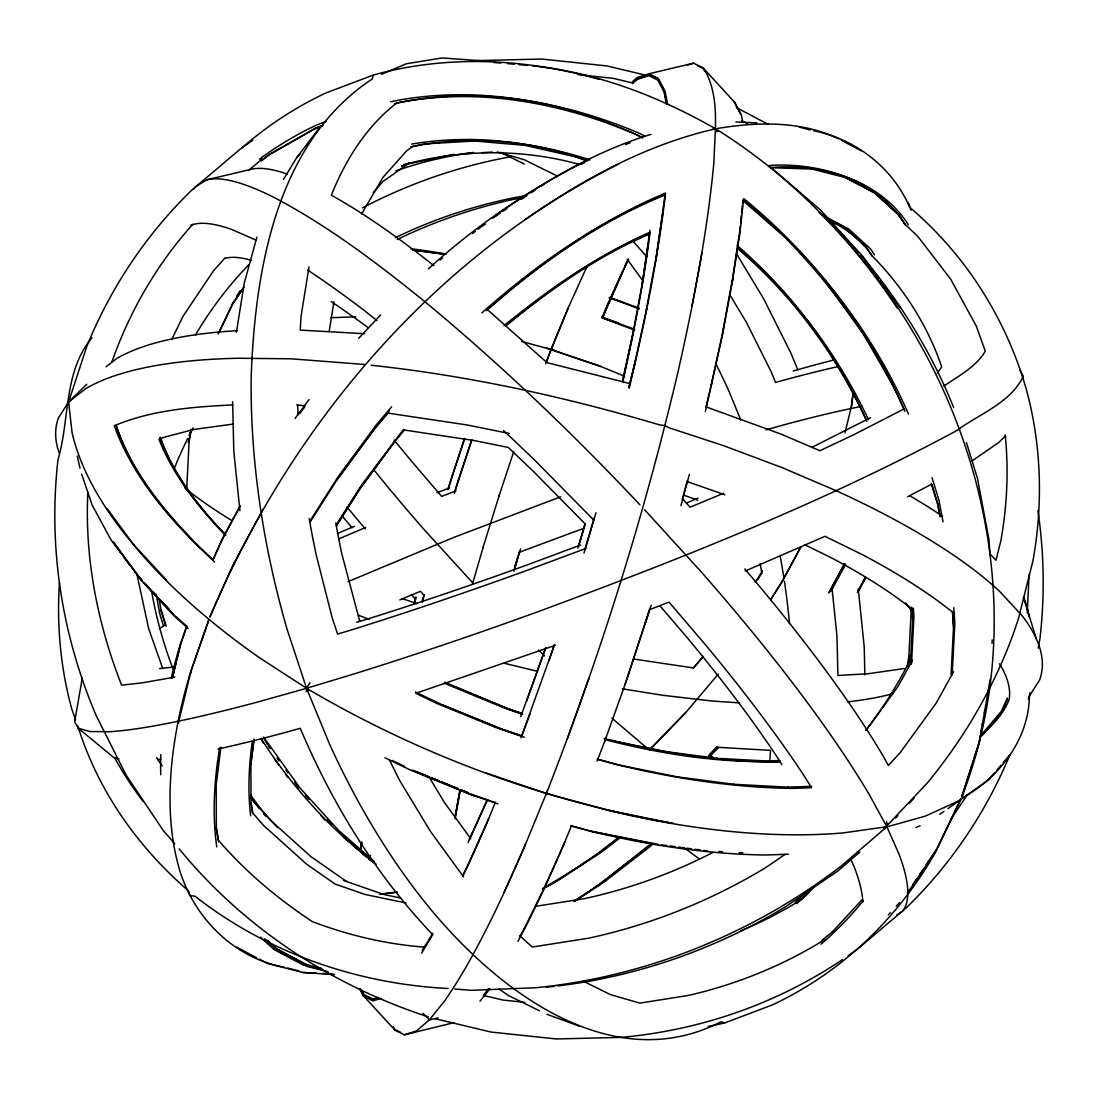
<?xml version="1.0" encoding="UTF-8"?>
<svg xmlns="http://www.w3.org/2000/svg" width="1098" height="1098" viewBox="0 0 1098 1098"><rect width="100%" height="100%" fill="white"/><g stroke="black" fill="none" stroke-linecap="round" stroke-linejoin="round"><path stroke-width="1.5" d="M87.854 492.384C84.546 558.031 97.598 624.103 121.59 685.125L141.93 682.915L174.802 677.109M697.45 65.688L703.914 68.817C720.508 96.542 714.633 130.895 713.975 161.626C707.428 231.898 693.826 301.277 678.427 370.081C644.471 514.633 600.002 656.728 545.802 794.966M1027.248 612.945L1029.087 574.556M186.646 489.722L189.199 439.845L190.997 429.771M908.801 658.155L911.313 607.743M910.393 664.043L912.658 619.739M911.491 664.208L913.934 616.541L913.344 608.141M951.101 674.392L953.558 626.176L952.611 612.56M952.199 674.584L954.835 622.978L953.764 607.661M990.204 679.072L979.169 743.168L962.191 796.325M992.029 643.318L992.194 639.914M769.904 759.775L770.494 750.359L716.706 747.244L708.526 755.712M306.301 691.658L306.562 688.295L287.401 630.293A511.901 275.914 73.7 0 1 251.264 374.294C255.491 268.145 276.737 142.301 372.14 79.029L373.526 74.966C447.394 54.571 526.024 58.441 599.316 79.413M370.012 858.691L370.383 855.342M649.892 230.251L641.836 287.676M739.023 237.827L740.272 226.284M740.628 222.976L741.232 215.702M741.699 213.081L742.33 205.573M742.783 203.185L743.14 199.877C813.92 257.014 872.114 330.512 908.471 414.056M216.128 785.043L220.918 747.107M254.036 738.94L250.893 763.577L251.03 803.777L252.664 813.687M250.838 764.428L253.913 740.313M853.119 393.015L851.417 406.342L845.007 432.777M851.362 407.193L853.297 392.027M360.405 850.03L361.407 843.415M360.501 850.195L361.764 841.891M360.762 850.168L361.818 843.14M455.19 816.734L459.87 790.533M455.121 818.888L460.158 790.752M648.218 243.976L641.85 285.796L633.217 331.994L622.442 381.788M655.849 258.881L663.041 211.736M655.835 260.748L665.059 194.373C597.243 221.769 536.304 264.467 481.885 312.889M732.503 278.878L722.457 333.243M733.011 275.584L739.036 235.96M731.982 284.053L740.107 231.472L743.675 198.505C813.193 255.285 869.479 328.755 904.834 411.311M236.427 332.241L244.25 283.174L256.905 237.058M308.977 266.883L301.044 316.567L300.207 330.1L364.509 333.71M329.153 331.582L333.929 301.689M82.336 677.782L74.678 721.715L78.219 728.18L113.794 757.496L118.913 758.965M188.238 442.535L188.829 439.214M189.419 435.906L190.023 432.598M189.213 440.984L191.285 429.4M907.291 666.555L908.787 657.016M907.977 665.402L909.762 655.465M980.363 735.289L979.155 742.042L961.875 796.16M980.967 731.927L981.571 728.55M982.175 725.174L982.779 721.811M984.275 713.371L984.879 710.008M987.596 694.828L988.2 691.452M1030.02 692.728L1029.416 696.022C1028.675 739.27 1000.168 776.3 963.715 797.203M1038.173 648.232L1039.998 638.336A511.901 482.681 43.2 0 0 1037.926 510.515M455.08 816.692L460.021 790.272M646.297 309.938L656 257.961M691.987 306.067L701.993 252.581M733.066 277.698L722.429 335.123L705.341 411.585M634.273 327.506L622.635 380.924M622.786 381.994C633.834 332.433 643.812 282.543 650.085 232.131C597.408 255.573 549.563 288.898 505.725 326.106M634.397 364.961L647.367 305.45M711.092 385.769L723.513 328.755M628.921 387.333L634.548 364.056M628.989 387.196L635.454 360.473M629.181 388.28C644.567 323.883 657.894 258.812 665.594 193.001C599.426 220.835 539.777 262.902 486.483 310.652M705.945 407.193L710.735 387.416M711.024 386.208L711.614 383.778M172.249 678.18L180.813 642.879M172.523 677.672L176.051 663.123M176.833 659.898L180.758 643.73L186.825 626.244M178.37 723.047L191.107 670.576L208.647 620.027M190.256 674.694L191.052 671.427M413.877 603.735L415.689 597.216M414.33 603.639L416.032 597.23M414.262 604.133L415.552 599.261L411.174 594.416M422.099 601.484L423.855 594.855M422.332 602.184L424.322 594.663M682.393 499.165L687.197 480.855M689.393 474.391L680.925 505.615M472.456 584.163L483.189 547.051M514.523 567.776L519.45 551.539M517.556 558.58L513.933 571.152L520.548 548.931M580.444 539.42L585.014 523.664M585.344 523.719L578.55 546.461M587.855 539.681L594.238 517.652M595.967 512.848L584.012 553.008M447.792 489.557L464.289 439.186M448.066 489.571L452.911 473.993M454.888 490.875L471.687 439.886M454.366 493.482L458.525 480.046M482.832 548.177L499.412 494.731M577.781 548.039L580.801 538.294M584.74 549.782L588.226 538.542M645.089 624.007L649.824 608.731M649.934 608.429L625.16 683.958M651.21 605.231L626.793 679.621L604.559 741.781M962.095 796.215C1039.792 594.896 970.399 359.266 818.6 211.694M887.925 823.5L886.882 826.725L841.095 866.13A511.901 429.318 -26.5 0 1 535.824 987.733L471.166 990.327L454.764 989.01M111.735 362.367C129.413 311.859 156.904 264.069 192.809 224.294M1028.346 699.289L1029.416 696.022L1039.559 680.06A511.901 151.099 14.3 0 0 1022.032 615.607L999.592 591.342A511.901 151.099 14.3 0 0 837.76 491.424L782.764 467.872L723.706 445.719L669.039 427.781L664.976 425.64L659.61 424.899C565.388 396.913 468.928 375.736 371.138 365.236M452.541 475.118L464.756 438.349M458.168 481.185L471.866 439.955M499.055 495.871L513.823 451.374M549 660.653L554.394 644.444M554.366 645.116L521.701 736.017L502.39 729.456L443.235 705.3L415.456 691.96M486.208 773.033L546.433 793.497L547.49 790.34M208.894 619.999L189.789 674.611A511.901 261.091 -50.6 0 0 177.684 863.001C190.325 914.154 231.843 957.895 284.478 967.256M526.642 701.197L545.651 647.751M545.788 647.724L520.726 716.665M567.35 738.762L588.94 678.193M545.706 363.63L552.088 346.886M546.31 362.148L551.718 348.011M521.001 737.774L530.032 714.153M597.134 761.024L606.192 737.458M551.086 349.48L567.982 308.456L587.348 265.579M550.455 351.209L568.311 307.742M602.404 316.828L606.288 307.385M602.294 318.379L608.8 302.568M495.459 802.158L486.977 822.759A488.637 75.323 -73 0 1 462.78 876.396M547.079 791.768L523.938 848.068A511.901 78.905 -73 0 1 444.251 1001.362L429.387 1019.877L416.403 1030.981L404.489 1034.81L395.088 1030.267L363.095 995.461L359.526 988.639M361.558 214.014L383.092 177.272L406.246 151.222L412.766 146.405L424.706 143.879L474.46 140.997L525.146 145.375L575.901 156.959L586.305 160.83M213.136 559.829L221.288 541.52M209.896 616.87L232.9 565.168L263.191 509.101M210.006 616.802C290.311 426.573 432.598 257.412 618.668 164M606.974 305.862L622.758 270.575M627.329 261.146L602.473 317.871L634.397 330.086M607.537 305.766L626.066 264.344M470.671 836.854L487.032 799.907M487.594 799.811L467.981 842.605M467.762 865.334L488.596 818.861M504.119 892.139L525.571 844.184M543.922 888.639L564.756 842.166M1007.388 697.93L1001.335 711.271L981.612 734.589M1007.648 699.069L1001.596 712.424L981.873 735.729M218.09 333.957L233.915 300.976M219.01 332.584L232.652 304.173L243.934 287.401M960.64 799.262L936.635 849.276L926.232 864.744M961.683 797.93L935.372 852.46A511.901 427.561 60.1 0 1 772.457 1004.876L724.474 1023.034L708.114 1026.479M171.713 339.515L183.16 316.018L213.616 270.671L224.98 257.975M585.536 269.216L587.005 266.224M624.817 265.977L627.054 261.434M625.695 265.03L628.674 258.991M469.326 839.009L472.305 832.97M463.013 875.037L468.119 864.648M524.199 928.73L544.279 887.953M240.229 505.615L222.551 538.322L213.026 559.568C172.043 522.168 133.38 478.604 114.261 425.777C151.483 410.034 192.699 406.878 232.68 404.915M220.616 542.494L239.776 507.043M233.572 564.194L235.164 561.243M800.84 546.79L781.652 582.311L770.618 599.645M800.977 546.804L782.325 581.336L770.618 599.728M828.688 593.002L844.54 563.658M829.457 591.849L844.719 563.603M829.8 591.795L844.074 565.388M831.296 590.861L845.57 564.454M857.442 592.151L865.471 577.287M857.414 592.467L865.54 577.411M857.771 592.385L865.814 577.507M429.4 939.133L432.639 933.259M519.56 937.061L524.556 928.03M912.52 660.2L897.711 686.909L866.13 730.335M953.558 671.77L936.086 703.242L900.086 752.775L888.337 765.471L883.259 756.206A488.637 93.289 46 0 0 744.815 568.942M283.421 179.482L296.68 157.714L318.626 128.891M78.219 728.18L89.899 731.529L109.553 731.721A511.901 55.669 -20.3 0 0 259.128 701.622L306.562 688.295L310.034 682.627M309.512 521.783L338.651 475.997L376.422 424.748L391.629 406.768M310.363 521.577L337.388 479.195L375.159 427.946L389.268 411.256M336.729 524.034L361.695 484.822L403.556 429.359M336.496 525.544L359.76 488.981L393.935 442.618L404.489 429.963M336.386 525.777L360.432 488.006L394.607 441.643M755.246 582.297L762.52 570.782M757.62 579.689L761.271 573.966M422.263 950.223L429.757 938.433M488.322 989.188L483.34 995.392L502.966 1000.058L524.817 1002.364M950.429 819.986L967.242 794.938M231.911 304.86L243.88 287.058M907.305 892.894L909.199 890.08M912.987 884.453L916.761 878.812M919.602 874.598L923.391 868.971M907.991 892.262L913.591 883.945M915.457 881.172L937.376 848.589M295.033 418.489L308.95 399.603M299.699 413.713L304.75 406.85M336.715 480.169L374.487 428.92L387.869 413.109L467.377 425.008L509.376 433.504M487.869 989.518L488.679 988.502M479.991 1001.184L487.059 992.386A488.637 75.323 -73 0 0 489.667 988.653M91.875 337.964C63.355 371.591 69.888 419.56 58.002 459.664A511.901 482.681 43.2 0 0 96.226 715.676L126.092 775.064L163.273 830.5L174.815 843.813M358.703 338.362L380.622 314.893M703.008 656.645L693.456 667.941L633.573 659.006M693.511 668.037L703.393 656.357M718.243 674.131L685.083 713.343L650.62 748.946M994.527 772.937L988.941 779.553L948.054 808.553M996.682 770.398L1000.992 765.306M1003.133 762.767L1009.597 755.136M296.68 157.714L300.015 153.967M373.21 192.521L383.078 181.417L409.554 162.82M803.063 896.146L809.061 889.613M808.375 890.478L795.24 902.419M812.149 888.049L801.801 899.344L796.585 903.517M814.922 885.839L806.934 894.554L796.393 902.981M832.298 932.024L861.628 900.154M888.296 914.867L890.547 912.411M896.188 906.262L899.564 902.57M895.652 818.051L897.89 815.636M909.02 803.585L914.346 797.821M649.33 749.989L685.756 712.369M717.419 746.805L709.706 754.765L713.7 757.936M710.159 756.193L718.353 747.724M86.742 384.327L68.584 401.978L58.441 417.94A511.901 151.099 14.3 0 0 59.141 452.911M937.39 373.073L941.727 366.938C927.686 325.337 903.036 287.182 872.279 256.012C861.93 240.887 846.887 228.7 830.184 221.137M1005.439 436.057L998.658 442.549L971.634 461.174M428.316 268.873C476.326 225.268 530.471 188.513 588.569 159.732M440.078 260.102L442.549 257.893M504.051 325.818L506.59 323.526C550.482 288.184 597.243 255.189 649.536 233.503M651.1 843.937L598.355 885.441L574.638 900.95M651.759 843.429L601.979 882.284A488.637 249.232 -50.6 0 1 573.87 901.348M859.844 852.048L837.705 871.098L785.125 907.003A488.637 409.815 -26.5 0 1 558.031 985.894M632.475 81.691L637.403 77.464L648.767 73.813L693.511 63.19L702.912 67.733L734.905 102.539L741.328 114.81L742.728 122.276M632.475 83.626L638.418 78.562L649.783 74.897L658.745 79.234L665.168 91.505L667.625 104.488M248.436 170.574L262.175 158.949M261.255 160.871L269.106 154.598L315.483 128.15L322.785 125.392M261.681 160.637L268.379 155.285L314.755 128.837L322.647 125.858M821.839 940.382L833.039 931.337M472.607 233.49L475.31 231.404M478.014 229.304L482.077 226.161M495.596 215.688L499.645 212.559C546.543 180.401 596.324 151.002 650.99 134.368M482.722 226.023L485.385 223.965M492.865 218.324L496.914 215.194M509.184 323.004C552.28 288.239 598.163 255.93 649.289 234.135M619.272 836.896L599.549 852.172A442.096 225.488 -50.6 0 1 544.457 887.28M620.013 836.69L595.926 855.342L552.706 883.588L542.357 889.119M620.878 837.143L602.143 851.636L558.937 879.896L542.577 888.625M651.896 845.117L604.573 881.749L575.064 901.033M106.039 366.773L116.882 358.401A488.637 144.222 14.3 0 1 237.25 330.676M71.301 399.933L68.584 401.978L72.056 432.626A511.901 234.464 21.6 0 0 131.76 542.59L166.622 580.252M980.514 736.127C992.043 726.121 1003.448 714.098 1009.158 699.659C1011.231 687.293 1006.139 674.131 999.441 663.81M884.151 828.674L927.357 782.943A511.901 429.318 -26.5 0 0 1018.34 619.011L1032.957 560.749A511.901 429.318 -26.5 0 0 1026.232 389.008C1005.96 318.653 965.567 254.571 909.569 207.22C893.154 168.021 855.218 138.705 813.522 130.744M785.152 854.326L765.526 867.722A488.637 409.815 -26.5 0 1 588.665 938.186L532.255 947.039L519.889 935.825M939.668 814.263L943.868 811.408M496.022 215.716L500.235 212.957M502.651 211.434L506.96 208.634M521.289 199.26L527.026 195.499M531.144 192.754L535.357 189.995M540.985 186.331L544.237 184.258M525.215 219.518C583.162 179.262 646.283 144.497 715.594 128.809C756.33 121.796 800.62 120.451 838.611 138.815M287.223 174.047A488.637 93.289 46 0 0 250.948 169.339L206.753 179.811L195.581 186.633A511.901 97.736 46 0 0 193.921 188.993M159.347 628.66L165.427 624.94L161.228 611.325L159.045 598.602M943.813 386.029C958.595 376.024 976.04 366.91 985.304 351.209L976.342 326.175L950.635 279.112L917.791 236.386L905.15 224.308L899.235 215.249L875.175 193.207L845.94 177.711L812.012 169.037L770.974 167.733M896.997 914.675L902.419 911.367A511.901 97.736 46 0 0 899.07 854.285L886.882 826.725L869.369 794.787A511.901 97.736 46 0 0 700.853 571.482L644.553 509.692M870.59 417.665L811.82 447.421M581.693 164.206L584.658 162.628M907.607 496.763L931.763 484.136L937.733 503.502L940.231 516.787M960.654 800.003L925.23 816.157L883.739 827.768M915.842 827.618L920.055 825.696M348.08 581.638L453.996 537.347L555.849 498.616A418.832 45.553 -20.3 0 1 560.666 496.859M381.528 74.321L406.246 63.78L442.069 57.961L479.73 60.665M337.388 533.518L354.38 526.299M338.911 538.844L365.716 527.452M399.85 599.92L420.507 591.328L424.185 595.418M687.115 502.774L698.15 498.08M723.527 493.276L690.107 507.221L682.448 498.739M745.158 571.042L824.969 536.304L862.685 554.819A488.637 144.222 14.3 0 1 954.587 613.823M625.531 144.607L630.142 142.713M664.798 195.019C599.357 221.892 540.422 263.108 487.485 309.65L546.982 362.642L629.895 383.573M436.88 492.81L449.507 487.896M456.041 490.847L441.671 496.42L410.501 459.966A442.096 84.409 46 0 1 394.113 439.955M650.071 609.486L669.011 602.129L705.149 644.402A488.637 93.289 46 0 1 802.775 773.774L811.559 787.719L792.742 788.391A488.637 223.814 21.6 0 1 621.866 765.8L597.847 759.253M373.526 74.966L325.543 93.124A511.901 427.561 60.1 0 0 241.985 147.873M326.188 121.384L316.746 124.952A488.637 408.127 60.1 0 0 259.471 159.128M314.755 128.576L322.592 125.611M401.841 165.894L409.705 162.916M401.868 166.292L408.168 163.904L453.611 154.324M518.915 552.418L569.958 533.408A442.096 48.079 -20.3 0 1 584.328 528.22M580.65 545.006L528.042 564.592A442.096 48.079 -20.3 0 1 369.546 618.394L356.726 622.278M586.016 548.396L527.63 570.123A488.637 53.143 -20.3 0 1 352.458 629.593L337.594 634.095L332.035 617.268L316.348 555.423A488.637 263.383 73.7 0 1 309.183 518.476M555.451 645.267L415.771 693.305L437.073 703.544L496.227 727.7L524.295 737.225M637.389 79.344L648.753 75.68L657.729 80.017L664.153 92.287L666.239 103.39M687.554 65.098L693.511 63.19M377.89 997.478L373.1 999.015L364.124 994.678L361.681 989.998M378.563 997.711L372.071 999.798L363.095 995.461M381.198 998.274L373.073 1000.882L364.097 996.545L359.924 988.571M454.105 1022.622L404.489 1034.81M107.343 508.923L135.013 546.516A511.901 234.464 21.6 0 0 258.675 657.167L306.562 688.295L357.824 672.772A511.901 55.669 -20.3 0 0 541.341 610.474C684.027 557.633 826.08 501.264 960.077 428.796L960.132 428.11C982.161 412.93 1011.217 401.662 1023.322 376.285L1019.781 369.82M793.168 371L811.518 365.84A488.637 53.143 -20.3 0 1 835.372 359.595M766.061 429.867L785.056 424.528A418.832 45.553 -20.3 0 1 862.314 406.246M438.088 1017.887L429.387 1019.877L422.963 1013.33M390.6 101.743C475.365 84.244 565.031 100.728 642.522 137.579M394.676 103.583C476.944 85.301 563.562 100.934 640.203 133.681L644.787 136.083M411.681 144.058C470.438 134.189 531.995 140.626 588.006 160.733M410.693 146.967C470.054 134.478 532.777 141.024 590.079 159.937M403.995 164.645C461.215 149.108 522.346 148.601 579.538 164.467M712.327 129.358L715.594 128.809C788.68 174.198 849.893 236.729 897.313 308.264M523.911 197.709L513.85 199.287A442.096 370.781 -26.5 0 0 397.202 239.501M535.495 906.344L584.15 898.713A442.096 370.781 -26.5 0 0 712.986 852.405M904.23 668.545L868.244 673.733L837.911 675.476L836.964 636.113L831.955 587.471M770.878 167.541C821.88 163.039 879.457 179.839 908.362 224.706M379.579 894.225L395.898 892.139M382.049 894.115L397.284 892.166M159.539 668.6L175.241 666.884M462.025 153.83L473.801 153.144M482.214 152.649L492.316 152.073M233.133 424.075L193.77 429.455L163.712 437.361L158.99 439.461C173.498 475.859 198.409 507.221 225.57 535.097M330.91 317.72L355.821 316.828M765.855 760.955L779.772 760.489M780.266 761.49C721.043 763.288 661.723 754.463 604.518 739.489M780.102 761.861C720.741 762.314 661.559 752.995 604.12 738.474M787.637 787.17L811.559 786.333M788.474 854.203L766.335 854.999A488.637 223.814 21.6 0 1 595.459 832.408L571.44 825.861L563.123 846.064A488.637 75.323 -73 0 1 517.954 941.343M476.683 60.623L541.657 59.031L606.782 65.921L646.626 75.405M735.921 121.974L756.92 122.907M259.389 959.185L267.349 963.399L302.883 972.485L316.169 973.075M322.798 973.363L332.763 973.816M716.72 758.32L766.267 760.969M733.327 784.246L788.048 787.17M718.792 851.499L722.553 851.677M739.16 852.583L742.838 852.762M296.776 405.093L305.107 405.656M739.489 702.857L712.547 701.059L662.561 695.267L622.346 688.817M302.883 972.485L334.437 974.64M424.171 947.107C385.947 944.198 348.107 935.221 312.299 921.579C277.698 898.782 245.54 871.743 218.475 840.341L216.388 827.686M448.135 988.488C357.138 983.959 266.965 952.666 195.06 896.229L189.707 895.474L188.431 890.78C137.744 847.08 97.626 790.285 77.876 726.039M494.182 62.504L500.853 63.08M507.523 63.657L514.193 64.233M519.203 64.672L527.534 65.4M532.53 65.825C597.312 72.564 659.308 96.651 715.594 128.809L717.941 131.184M578.138 74.65L613.411 78.383L633.038 83.05M364.605 364.481L291.135 358.799L237.937 358.25A511.901 151.099 14.3 0 0 86.289 388.321L68.584 401.978L86.728 346.597A511.901 482.681 43.2 0 1 191.876 190.023L240.119 149.218A511.901 482.681 43.2 0 1 252.677 140.338M404.544 430.059L474.391 440.586L508.237 447.435L532.969 471.001L584.973 523.705M412.958 250.028L444.951 254.256M412.56 250.028L444.58 254.269M664.894 751.471L717.145 758.334M676.039 776.684L733.752 784.26M673.417 823.253L668.408 822.58C541.039 799.934 417.995 753.955 306.562 688.295L329.537 744.101A511.901 275.914 73.7 0 0 425.42 902.831C492.577 986.635 609.5 1079.403 721.111 1021.716L724.474 1023.034M658.471 844.403L590.34 831.186L570.795 825.861M661.463 844.856L666.898 845.515M669.89 845.968L675.325 846.627M678.303 847.08L683.752 847.752M686.717 848.191L691.767 848.85M695.13 849.303L700.593 849.976M703.557 850.415L707.345 850.868M611.243 740.532L665.306 751.485M676.464 776.684L616.747 764.579L597.202 759.253M606.714 809.912L668.833 822.594M590.765 831.186L650.057 843.291M400.743 898.04L384.149 894.596L343.509 880.445M406.123 902.995L365.071 894.472L335.123 884.055L306.493 864.071L263.506 825.38L252.732 812.973L251.085 802.926M434.781 1018.642L491.218 1032.079L556.343 1038.969L621.317 1037.377A511.901 482.681 43.2 0 0 842.482 959.583M504.38 663.274L537.636 671.358M799.248 127.107L810.351 129.935M321.947 968.477L305.628 964.305L276.38 948.823L267.651 940.821M322.675 969.863L303.021 964.84L273.786 949.345L260.555 937.225M328.151 971.785L307.152 966.418L277.918 950.923L264.687 938.804M287.649 968.065L298.752 970.893M521.811 341.505L554.366 350.386M546.433 793.497L611.421 811.134A511.901 234.464 21.6 0 0 843.223 832.915L886.882 826.725L886.635 821.606M497.188 151.949L524.213 159.704L556.439 175.611M706.041 406.878L781.433 434.259L819.863 450.729L853.146 435.028L903.942 408.991C875.614 343.935 832.586 286.153 783.203 235.521M687.087 481.514L724.886 494.8M683.889 495.239L697.793 500.18M417.075 603.735L401.799 598.424M609.761 297.434L639.077 308.14M609.143 297.558L639.146 308.922M610.529 298.217L623.06 302.472M601.786 317.034L618.256 322.894M602.28 317.473L634.795 329.373M602.473 318.049L617.076 323.018M546.722 347.997L599.851 366.046L624.666 376.298M549.261 349.054L600.894 366.595M521.934 713.343L507.331 708.375L453.79 686.524M521.934 713.522L508.36 708.924L444.772 682.187M522.126 713.92L502.211 707.153L444.251 683.176M522.621 714.359L506.151 708.498M521.701 735.825L501.347 728.921L442.192 704.765M546.447 793.305L548.273 793.923M474.94 795.528L495.294 802.624M497.888 803.832L469.82 794.307L410.666 770.151L384.89 757.771M546.969 1014.305L579.415 1026.177M358.497 615.278L369.408 619.382M428.44 1016.926C331.884 985.551 243.482 927.659 179.152 848.809M415.785 771.372L428.234 776.451M431.349 777.727L439.131 780.911M442.247 782.174L457.825 788.529M460.927 789.805L468.722 792.976M423.046 774.461L427.726 776.368M430.828 777.631L438.624 780.815M441.725 782.078L449.521 785.262M452.637 786.525L457.303 788.433M460.419 789.709L468.201 792.893M471.316 794.156L475.983 796.064M473.76 795.638L412.299 770.11M256.067 240.16L231.98 229.578A488.637 93.289 46 0 0 190.791 225.323M392.247 760.461L404.586 766.39M648.767 73.813L657.743 78.15L664.166 90.42L666.815 104.434M394.086 1029.183L400.55 1032.312M804.518 544.622L831.502 557.866A442.096 130.497 14.3 0 1 913.207 610.063M500.578 152.375L524.24 164.041M583.518 981.324L610.584 994.678L639.901 1003.105L687.966 995.515A488.637 460.748 43.2 0 0 825.133 939.353M539.406 1010.764L507.839 995.186L499.055 989.065M642.522 137.826L636.016 134.436C561.27 102.485 477.205 86.866 396.707 103.02C366.526 126.27 345.321 160.088 331.376 195.224C367.652 215.414 401.292 240.064 433.93 265.634M736.36 107.59L768.12 124.321M741.521 120.547L747.45 123.662M841.631 140.42L861.285 150.838M845.625 177.629L874.584 192.974L898.644 215.03L905.081 224.857M826.89 217.486L848.946 229.166L870.714 249.122L874.379 254.722M827.494 218.406L844.815 227.588L866.583 247.544L872.306 256.301M305.944 964.387L276.971 949.043L267.349 940.217M236.715 947.162L256.369 957.58M374.775 862.959L371.975 861.038A418.832 349.823 60.1 0 1 262.971 741.493L261.297 738.583M368.818 859.144L376.161 864.181M346.639 881.543L310.775 856.509L270.053 819.863L251.03 797.944M684.219 847.903L699.399 858.979M376.971 320.547L363.713 310.048A488.637 93.289 46 0 0 307.728 270.149M646.832 747.958L611.833 718.092M823.088 214.11L825.545 216.265M742.879 200.509L783.958 236.441M737.046 245.389C792.632 293.29 837.088 354.325 866.789 421.344M737.609 247.736C793.223 294.346 837.568 354.132 868.491 419.614M737.623 248.601C792.399 295.266 836.113 354.832 866.322 419.999M374.144 861.436L338.596 830.349L300.015 788.035L263.602 737.033M340.435 832.806L345.417 837.17M349.164 840.437L354.16 844.815M357.893 848.081L362.889 852.446M367.885 856.811L370.369 858.993M343.619 837.101L348.656 841.507M352.444 844.815L357.481 849.221M361.269 852.528L366.307 856.934M214.645 561.929C173.47 524.144 134.574 479.922 116.347 426.23M173.402 614.262L144.126 583.093M175.2 615.964L186.701 626.162L179.496 646.928A488.637 249.232 -50.6 0 0 171.315 677.933M188.238 628.536L174.198 615.964L140.915 580.019L113.3 541.945M503.653 430.54L534.342 459.774L593.565 519.876M538.473 650.03L544.677 655.931M639.997 504.888C573.719 434.383 503.666 367.336 429.332 305.368L422.689 299.905C375.983 262.189 327.739 225.776 274.5 197.667A511.901 97.736 46 0 0 206.753 179.811M472.84 582.969L424.857 530.403A418.832 79.962 46 0 1 373.773 469.724M225.735 534.808C198.601 506.549 173.429 474.597 160.322 437.306M225.2 535.097C198.12 506.892 173.333 474.803 160.006 437.731M200.344 548.218C165.922 512.478 131.774 473.307 116.168 425.338M139.295 577.26L142.383 580.581M144.703 583.093L149.342 588.103M152.828 591.877L156.314 595.638M160.967 600.661L169.092 609.445M148.559 587.416L156.465 595.967M158.73 598.396L173.923 614.825M141.793 580.581L111.227 540.23L92.136 505.039L81.691 474.171M989.476 553.296L995.955 560.296L1000.882 540.683A488.637 409.815 -26.5 0 0 1005.205 434.89M830.102 221.261L850.593 243.729M854.011 247.475L858.567 252.471M860.846 254.969C899.427 300.55 931.433 352.101 953.695 407.619M305.422 795.528L308.881 799.317M327.355 819.575L331.98 824.639M320.616 815.238L325.118 820.165M277.465 827.535L261.585 810.118L250.605 795.021M263.534 813.81L265.84 816.336M632.297 240.407L646.846 256.836M432.571 934.535C375.9 874.955 332.241 803.818 300.248 728.29L286.482 732.16A488.637 53.143 -20.3 0 1 218.186 748.973M659.665 605.478L687.499 638.034A442.096 84.409 46 0 1 775.833 755.095L781.886 764.702M306.562 688.295L308.648 690.889M908.581 606.027L911.505 610.008M905.699 602.898L911.669 611.01M140.654 578.879L140.05 578.07A483.765 221.576 21.6 0 1 134.56 571.317M115.304 544.663L124.294 556.878M126.297 559.596L134.299 570.466M878.414 277.863L862.946 256.589L820.302 209.828L768.902 165.688L772.47 165.235C822.402 163.067 877.81 180.223 905.232 224.665M880.418 280.621L900.442 308.154M825.847 282.282L863.344 333.847L895.062 389.337M627.191 259.238L642.865 280.772M470.809 838.762L444.69 802.871L429.071 777.013M463.589 876.945L430.334 831.241L399.645 780.445L389.351 759.912M268.173 745.913L270.135 748.616M277.025 758.087L278.988 760.79M285.878 770.261L287.841 772.965M294.731 782.435L298.67 787.842M274.953 759.638L278.906 765.073M285.837 774.598L287.813 777.329M251.387 797.752L259.252 808.567M250.454 797.23L254.434 802.72M156.561 757.593L162.175 765.951M736.333 253.501L763.508 298.491L791.095 353.515L797.752 369.71M729.758 294.744L746.242 322.03L771.194 371.824L775.572 382.461L784.603 379.908A442.096 48.079 -20.3 0 1 838.57 366.444M263.959 738.529L267.336 744.43M260.802 738.583L263.355 743.044M733.903 101.455L740.327 113.725M702.912 67.733L704.902 71.548M393.098 1026.452L395.088 1030.267M715.594 128.809L717.008 131.87M850.991 859.665L854.532 867.653A488.637 93.289 46 0 1 862.808 902.062M740.711 419.793L728.66 390.504A418.832 225.749 73.7 0 0 716.047 364.234M908.293 202.526L911.162 210.267M75.638 719.794L71.768 708.992A511.901 429.318 -26.5 0 1 59.484 582.365M162.669 668.257L148.697 628.742L137.072 574.954M160.528 438.294L164.329 449.521M359.773 621.344L341.931 554.339A442.096 238.293 73.7 0 1 335.796 522.909M1036.32 638.748L1023.46 597.367A488.637 144.222 14.3 0 1 1028.922 616.472M966.46 442.659L977.426 478.234L988.982 539.626L990.053 554.943M932.024 477.671L938.996 500.317L943.058 521.879M931.214 483.477L937.747 504.641L939.929 516.252M161.228 610.186L166.182 626.272M163.437 625.778L159.965 614.523L156.163 594.334M77.299 456.054L79.989 468.119M218.543 841.891L216.333 828.537L216.182 784.192M160.404 438.308L160.981 443.359M858.265 588.981L864.208 646.763L864.881 674.886M239.913 510.721L233.792 451.237L232.611 401.676M952.474 611.559L953.572 627.315M911.697 607.002L912.671 620.878M909.926 495.857A488.637 144.222 14.3 0 1 942.482 516.225M893.017 693.634A418.832 123.621 14.3 0 1 847.56 701.869M232.502 520.946A442.096 130.497 14.3 0 1 184.793 487.937M432.873 934.192A488.637 75.323 -73 0 1 421.605 953.009M848.136 955.727A511.901 482.681 43.2 0 0 857.881 948.782L906.125 907.977A511.901 482.681 43.2 0 0 1009.968 754.573M797.779 901.76A442.096 416.869 43.2 0 1 740.862 930.72M195.471 334.986A418.832 394.923 43.2 0 1 248.848 264.673M395.705 170.931A418.832 394.923 43.2 0 1 473.156 152.457M172.976 668.86A418.832 394.923 43.2 0 1 151.538 590.971M173.978 469.34A418.832 351.264 -26.5 0 1 187.689 438.5M189.213 435.453A418.832 351.264 -26.5 0 1 193.152 427.877M143.316 801.567A488.637 409.815 -26.5 0 1 114.796 758.045M225.419 258.236A442.096 84.409 46 0 1 251.044 260.212M331.171 301.634A442.096 84.409 46 0 1 367.94 327.533M362.381 207.893A442.096 370.781 -26.5 0 1 510.68 156.753M909.556 661.023A418.832 351.264 -26.5 0 1 865.951 730.156M352.087 527.767A488.637 93.289 46 0 1 342.302 516.184M365.222 528.797A442.096 84.409 46 0 1 346.913 506.864M130.346 565.895A483.765 221.576 21.6 0 1 124.307 557.784M121.439 553.735A483.765 221.576 21.6 0 1 114.233 543.002M410.926 248.697A488.637 223.814 21.6 0 1 446.488 254.05M554.682 986.292A488.637 409.815 -26.5 0 1 546.31 987.184M395.349 237.703A418.832 351.264 -26.5 0 1 526.175 195.54M160.775 774.776A488.637 249.232 -50.6 0 1 160.788 754.601M250.632 815.759A442.096 225.488 -50.6 0 1 252.266 741.685M216.759 846.915A488.637 249.232 -50.6 0 1 219.655 747.971M298.052 415.017A488.637 263.383 73.7 0 1 297.695 404.791M780.198 556.315A418.832 225.749 73.7 0 1 783.89 577.946M784.397 581.254A418.832 225.749 73.7 0 1 789.476 623.54M760.091 563.507A442.096 238.293 73.7 0 1 761.916 573.431M160.857 759.253A488.637 53.143 -20.3 0 1 157.494 759.665M236.482 296.57A418.832 349.823 60.1 0 1 239.995 290.778M863.371 900.621A488.637 408.127 60.1 0 1 821.057 944.198"/></g></svg>
